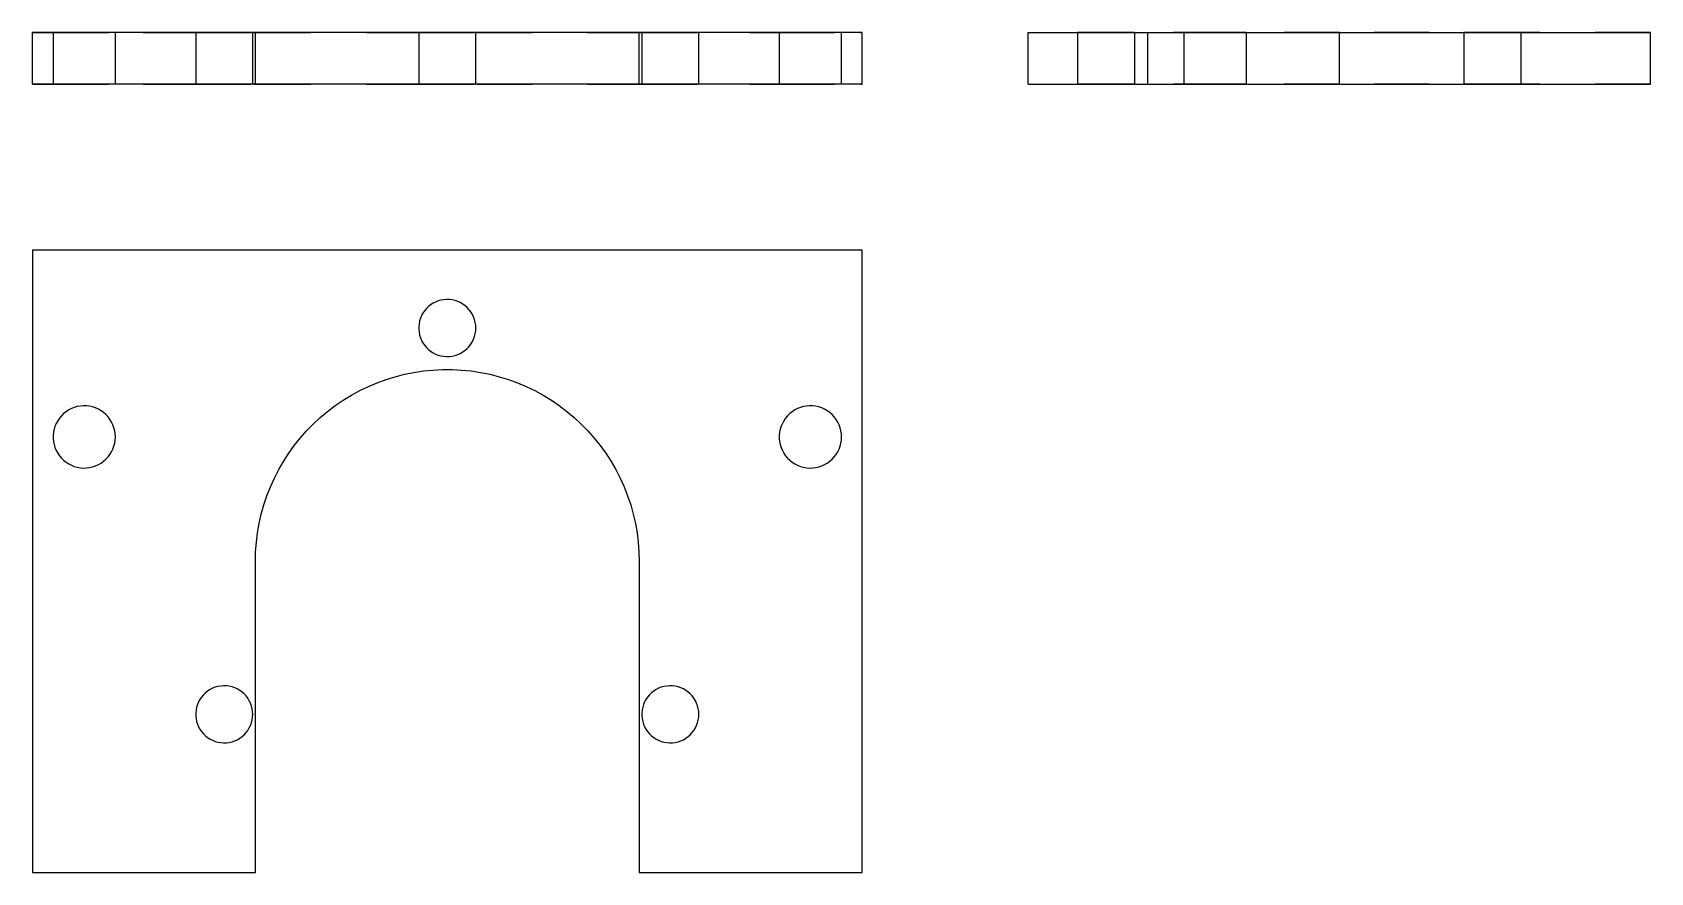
# Model space of a CAD drawing. Extents: x 0 to 2.92, y 0 to 1.52.
import ezdxf

# ---------------------------------------------------------------- set-up
doc = ezdxf.new("R2010")
doc.units = 0
doc.linetypes.add('HIDDEN', pattern=[0.075, 0.050025, -0.024975])
for name, color, linetype in [('FRONT', 7, 'CONTINUOUS'), ('FRONT_HID', 7, 'HIDDEN'), ('LEFT', 7, 'CONTINUOUS'), ('LEFT_HID', 7, 'HIDDEN'), ('TOP', 7, 'CONTINUOUS')]:
    doc.layers.add(name, color=color, linetype=linetype)

msp = doc.modelspace()

# ---------------------------------------------------------------- linework, layer by layer
at = {"layer": 'FRONT'}
for p, q in [((1.5, 1.51875), (0, 1.51875)), ((0, 1.425), (0, 1.51875)), ((1.5, 1.425), (1.5, 1.51875)), ((1.5, 1.425), (0, 1.425))]:
    msp.add_line(p, q, dxfattribs=at)
at = {"layer": 'FRONT_HID', "linetype": 'HIDDEN'}
for p, q in [((0, 1.51875), (0.403125, 1.51875)), ((0.15, 1.51875), (0.0375, 1.51875)), ((0.0375, 1.51875), (0.15, 1.51875)), ((0.0375, 1.51875), (0.0375, 1.425)), ((0.15, 1.425), (0.15, 1.51875)), ((0.398438, 1.51875), (0.295312, 1.51875)), ((0.295312, 1.51875), (0.398438, 1.51875)), ((0.295312, 1.51875), (0.295312, 1.425)), ((0.398438, 1.425), (0.398438, 1.51875)), ((0.403125, 1.425), (0.403125, 1.51875)), ((0.403125, 1.425), (0.403125, 1.51875)), ((0.403125, 1.51875), (1.096875, 1.51875)), ((0.801563, 1.51875), (0.698438, 1.51875)), ((0.698438, 1.51875), (0.801563, 1.51875)), ((0.698438, 1.51875), (0.698438, 1.425)), ((0.801562, 1.425), (0.801562, 1.51875)), ((1.096875, 1.425), (1.096875, 1.51875)), ((1.096875, 1.425), (1.096875, 1.51875)), ((1.096875, 1.51875), (1.5, 1.51875)), ((1.204687, 1.51875), (1.101562, 1.51875)), ((1.101562, 1.51875), (1.204687, 1.51875)), ((1.101562, 1.51875), (1.101562, 1.425)), ((1.204687, 1.425), (1.204687, 1.51875)), ((1.4625, 1.51875), (1.35, 1.51875)), ((1.35, 1.51875), (1.4625, 1.51875)), ((1.35, 1.51875), (1.35, 1.425)), ((1.4625, 1.425), (1.4625, 1.51875)), ((0, 1.425), (0.403125, 1.425)), ((0.15, 1.425), (0.0375, 1.425)), ((0.0375, 1.425), (0.15, 1.425)), ((0.398438, 1.425), (0.295312, 1.425)), ((0.295312, 1.425), (0.398438, 1.425)), ((0.403125, 1.425), (1.096875, 1.425)), ((0.801563, 1.425), (0.698438, 1.425)), ((0.698438, 1.425), (0.801563, 1.425)), ((1.096875, 1.425), (1.5, 1.425)), ((1.204687, 1.425), (1.101562, 1.425)), ((1.101562, 1.425), (1.204687, 1.425)), ((1.4625, 1.425), (1.35, 1.425)), ((1.35, 1.425), (1.4625, 1.425))]:
    msp.add_line(p, q, dxfattribs=at)
at = {"layer": 'LEFT'}
for p, q in [((1.8, 1.425), (1.8, 1.51875)), ((1.8, 1.51875), (2.925, 1.51875)), ((2.925, 1.425), (2.925, 1.51875)), ((1.8, 1.425), (2.925, 1.425))]:
    msp.add_line(p, q, dxfattribs=at)
at = {"layer": 'LEFT_HID', "linetype": 'HIDDEN'}
for p, q in [((1.940625, 1.51875), (1.889063, 1.51875)), ((1.889063, 1.51875), (1.992188, 1.51875)), ((1.889063, 1.51875), (1.889063, 1.425)), ((1.992188, 1.51875), (1.940625, 1.51875)), ((1.992188, 1.51875), (1.992188, 1.425)), ((2.3625, 1.51875), (2.015625, 1.51875)), ((2.015625, 1.51875), (2.3625, 1.51875)), ((2.015625, 1.51875), (2.015625, 1.425)), ((2.1375, 1.51875), (2.08125, 1.51875)), ((2.08125, 1.51875), (2.19375, 1.51875)), ((2.1375, 1.51875), (2.08125, 1.51875)), ((2.08125, 1.51875), (2.19375, 1.51875)), ((2.08125, 1.51875), (2.08125, 1.425)), ((2.08125, 1.51875), (2.08125, 1.425)), ((2.19375, 1.51875), (2.1375, 1.51875)), ((2.19375, 1.51875), (2.1375, 1.51875)), ((2.19375, 1.51875), (2.19375, 1.425)), ((2.19375, 1.51875), (2.19375, 1.425)), ((2.925, 1.51875), (2.3625, 1.51875)), ((2.3625, 1.51875), (2.925, 1.51875)), ((2.3625, 1.425), (2.3625, 1.51875)), ((2.3625, 1.425), (2.3625, 1.51875)), ((2.638858, 1.51875), (2.587295, 1.51875)), ((2.587295, 1.51875), (2.69042, 1.51875)), ((2.638858, 1.51875), (2.587295, 1.51875)), ((2.587295, 1.51875), (2.69042, 1.51875)), ((2.587295, 1.51875), (2.587295, 1.425)), ((2.587295, 1.51875), (2.587295, 1.425)), ((2.69042, 1.51875), (2.638858, 1.51875)), ((2.69042, 1.51875), (2.638858, 1.51875)), ((2.69042, 1.51875), (2.69042, 1.425)), ((2.69042, 1.51875), (2.69042, 1.425)), ((1.940625, 1.425), (1.889063, 1.425)), ((1.889063, 1.425), (1.992188, 1.425)), ((1.992188, 1.425), (1.940625, 1.425)), ((2.3625, 1.425), (2.015625, 1.425)), ((2.015625, 1.425), (2.3625, 1.425)), ((2.1375, 1.425), (2.08125, 1.425)), ((2.08125, 1.425), (2.19375, 1.425)), ((2.1375, 1.425), (2.08125, 1.425)), ((2.08125, 1.425), (2.19375, 1.425)), ((2.19375, 1.425), (2.1375, 1.425)), ((2.19375, 1.425), (2.1375, 1.425)), ((2.925, 1.425), (2.3625, 1.425)), ((2.3625, 1.425), (2.925, 1.425)), ((2.638858, 1.425), (2.587295, 1.425)), ((2.587295, 1.425), (2.69042, 1.425)), ((2.638858, 1.425), (2.587295, 1.425)), ((2.587295, 1.425), (2.69042, 1.425)), ((2.69042, 1.425), (2.638858, 1.425)), ((2.69042, 1.425), (2.638858, 1.425))]:
    msp.add_line(p, q, dxfattribs=at)
at = {"layer": 'TOP'}
for p, q in [((1.5, 1.125), (0, 1.125)), ((0, 1.125), (0, 0)), ((1.5, 0), (1.5, 1.125)), ((0.719901, 1.026241), (0.715882, 1.023036)), ((0.724219, 1.029029), (0.719901, 1.026241)), ((0.728793, 1.031375), (0.724219, 1.029029)), ((0.733578, 1.033253), (0.728793, 1.031375)), ((0.738526, 1.034645), (0.733578, 1.033253)), ((0.743589, 1.035537), (0.738526, 1.034645)), ((0.748715, 1.035921), (0.743589, 1.035537)), ((0.753853, 1.035793), (0.748715, 1.035921)), ((0.758954, 1.035154), (0.753853, 1.035793)), ((0.763965, 1.03401), (0.758954, 1.035154)), ((0.768838, 1.032373), (0.763965, 1.03401)), ((0.773523, 1.030259), (0.768838, 1.032373)), ((0.777975, 1.027689), (0.773523, 1.030259)), ((0.782149, 1.024688), (0.777975, 1.027689)), ((0.786003, 1.021287), (0.782149, 1.024688)), ((0.700032, 0.997098), (0.699013, 0.99206)), ((0.701547, 1.00201), (0.700032, 0.997098)), ((0.703544, 1.006747), (0.701547, 1.00201)), ((0.706002, 1.011262), (0.703544, 1.006747)), ((0.708898, 1.015509), (0.706002, 1.011262)), ((0.712202, 1.019446), (0.708898, 1.015509)), ((0.715882, 1.023036), (0.712202, 1.019446)), ((0.789499, 1.017519), (0.786003, 1.021287)), ((0.792603, 1.013421), (0.789499, 1.017519)), ((0.795283, 1.009035), (0.792603, 1.013421)), ((0.797514, 1.004404), (0.795283, 1.009035)), ((0.799272, 0.999573), (0.797514, 1.004404)), ((0.80054, 0.994592), (0.799272, 0.999573)), ((0.801306, 0.989509), (0.80054, 0.994592)), ((0.699013, 0.99206), (0.698502, 0.986945)), ((0.698502, 0.986945), (0.698502, 0.981805)), ((0.698502, 0.981805), (0.699013, 0.97669)), ((0.699013, 0.97669), (0.700032, 0.971652)), ((0.700032, 0.971652), (0.701547, 0.96674)), ((0.701547, 0.96674), (0.703544, 0.962003)), ((0.797514, 0.964346), (0.799272, 0.969177)), ((0.799272, 0.969177), (0.80054, 0.974158)), ((0.80054, 0.974158), (0.801306, 0.979241)), ((0.801563, 0.984375), (0.801306, 0.989509)), ((0.801306, 0.979241), (0.801563, 0.984375)), ((0.703544, 0.962003), (0.706002, 0.957488)), ((0.706002, 0.957488), (0.708898, 0.953241)), ((0.708898, 0.953241), (0.712202, 0.949304)), ((0.712202, 0.949304), (0.715882, 0.945714)), ((0.715882, 0.945714), (0.719901, 0.942509)), ((0.719901, 0.942509), (0.724219, 0.939721)), ((0.724219, 0.939721), (0.728793, 0.937375)), ((0.728793, 0.937375), (0.733578, 0.935497)), ((0.763965, 0.93474), (0.768838, 0.936377)), ((0.768838, 0.936377), (0.773523, 0.938491)), ((0.773523, 0.938491), (0.777975, 0.941061)), ((0.777975, 0.941061), (0.782149, 0.944062)), ((0.782149, 0.944062), (0.786003, 0.947463)), ((0.786003, 0.947463), (0.789499, 0.951231)), ((0.789499, 0.951231), (0.792603, 0.955329)), ((0.792603, 0.955329), (0.795283, 0.959715)), ((0.795283, 0.959715), (0.797514, 0.964346)), ((0.706868, 0.906683), (0.724078, 0.908405)), ((0.724078, 0.908405), (0.741352, 0.909267)), ((0.733578, 0.935497), (0.738526, 0.934105)), ((0.738526, 0.934105), (0.743589, 0.933213)), ((0.741352, 0.909267), (0.758648, 0.909267)), ((0.743589, 0.933213), (0.748715, 0.932829)), ((0.748715, 0.932829), (0.753853, 0.932957)), ((0.753853, 0.932957), (0.758954, 0.933596)), ((0.758648, 0.909267), (0.775922, 0.908405)), ((0.758954, 0.933596), (0.763965, 0.93474)), ((0.775922, 0.908405), (0.793132, 0.906683)), ((0.591752, 0.871174), (0.607335, 0.878679)), ((0.607335, 0.878679), (0.623272, 0.885397)), ((0.623272, 0.885397), (0.639525, 0.891312)), ((0.639525, 0.891312), (0.656052, 0.89641)), ((0.656052, 0.89641), (0.672813, 0.900678)), ((0.672813, 0.900678), (0.689766, 0.904105)), ((0.689766, 0.904105), (0.706868, 0.906683)), ((0.793132, 0.906683), (0.810234, 0.904105)), ((0.810234, 0.904105), (0.827187, 0.900678)), ((0.827187, 0.900678), (0.843948, 0.89641)), ((0.843948, 0.89641), (0.860475, 0.891312)), ((0.860475, 0.891312), (0.876728, 0.885397)), ((0.876728, 0.885397), (0.892665, 0.878679)), ((0.892665, 0.878679), (0.908248, 0.871174)), ((0.547514, 0.844141), (0.561804, 0.853884)), ((0.561804, 0.853884), (0.576563, 0.862903)), ((0.576563, 0.862903), (0.591752, 0.871174)), ((0.908248, 0.871174), (0.923438, 0.862903)), ((0.923438, 0.862903), (0.938196, 0.853884)), ((0.938196, 0.853884), (0.952486, 0.844141)), ((0.048911, 0.821464), (0.045752, 0.816831)), ((0.052516, 0.82576), (0.048911, 0.821464)), ((0.05653, 0.829675), (0.052516, 0.82576)), ((0.060914, 0.833172), (0.05653, 0.829675)), ((0.065625, 0.836214), (0.060914, 0.833172)), ((0.070615, 0.838772), (0.065625, 0.836214)), ((0.075835, 0.840821), (0.070615, 0.838772)), ((0.081233, 0.84234), (0.075835, 0.840821)), ((0.086756, 0.843313), (0.081233, 0.84234)), ((0.092348, 0.843733), (0.086756, 0.843313)), ((0.097954, 0.843593), (0.092348, 0.843733)), ((0.103518, 0.842895), (0.097954, 0.843593)), ((0.108985, 0.841648), (0.103518, 0.842895)), ((0.1143, 0.839862), (0.108985, 0.841648)), ((0.119412, 0.837555), (0.1143, 0.839862)), ((0.124268, 0.834751), (0.119412, 0.837555)), ((0.128821, 0.831478), (0.124268, 0.834751)), ((0.133026, 0.827768), (0.128821, 0.831478)), ((0.13684, 0.823657), (0.133026, 0.827768)), ((0.140226, 0.819187), (0.13684, 0.823657)), ((0.14315, 0.814402), (0.140226, 0.819187)), ((0.507799, 0.810816), (0.520478, 0.82258)), ((0.520478, 0.82258), (0.533727, 0.833698)), ((0.533727, 0.833698), (0.547514, 0.844141)), ((0.952486, 0.844141), (0.966273, 0.833698)), ((0.966273, 0.833698), (0.979522, 0.82258)), ((0.979522, 0.82258), (0.992201, 0.810816)), ((1.361411, 0.821464), (1.358252, 0.816831)), ((1.365016, 0.82576), (1.361411, 0.821464)), ((1.36903, 0.829675), (1.365016, 0.82576)), ((1.373414, 0.833172), (1.36903, 0.829675)), ((1.378125, 0.836214), (1.373414, 0.833172)), ((1.383115, 0.838772), (1.378125, 0.836214)), ((1.388335, 0.840821), (1.383115, 0.838772)), ((1.393733, 0.84234), (1.388335, 0.840821)), ((1.399256, 0.843313), (1.393733, 0.84234)), ((1.404848, 0.843733), (1.399256, 0.843313)), ((1.410454, 0.843593), (1.404848, 0.843733)), ((1.416018, 0.842895), (1.410454, 0.843593)), ((1.421485, 0.841648), (1.416018, 0.842895)), ((1.4268, 0.839862), (1.421485, 0.841648)), ((1.431912, 0.837555), (1.4268, 0.839862)), ((1.436768, 0.834751), (1.431912, 0.837555)), ((1.441321, 0.831478), (1.436768, 0.834751)), ((1.445526, 0.827768), (1.441321, 0.831478)), ((1.44934, 0.823657), (1.445526, 0.827768)), ((1.452726, 0.819187), (1.44934, 0.823657)), ((1.45565, 0.814402), (1.452726, 0.819187)), ((0.038128, 0.795884), (0.03757, 0.790304)), ((0.03757, 0.790304), (0.03757, 0.784696)), ((0.039239, 0.80138), (0.038128, 0.795884)), ((0.040892, 0.806739), (0.039239, 0.80138)), ((0.043071, 0.811906), (0.040892, 0.806739)), ((0.045752, 0.816831), (0.043071, 0.811906)), ((0.145583, 0.809349), (0.14315, 0.814402)), ((0.147501, 0.80408), (0.145583, 0.809349)), ((0.148885, 0.798646), (0.147501, 0.80408)), ((0.14972, 0.793101), (0.148885, 0.798646)), ((0.15, 0.7875), (0.14972, 0.793101)), ((0.484278, 0.785467), (0.495723, 0.798435)), ((0.495723, 0.798435), (0.507799, 0.810816)), ((0.992201, 0.810816), (1.004277, 0.798435)), ((1.004277, 0.798435), (1.015722, 0.785467)), ((1.350628, 0.795884), (1.35007, 0.790304)), ((1.35007, 0.790304), (1.35007, 0.784696)), ((1.351739, 0.80138), (1.350628, 0.795884)), ((1.353392, 0.806739), (1.351739, 0.80138)), ((1.355571, 0.811906), (1.353392, 0.806739)), ((1.358252, 0.816831), (1.355571, 0.811906)), ((1.458083, 0.809349), (1.45565, 0.814402)), ((1.460001, 0.80408), (1.458083, 0.809349)), ((1.461385, 0.798646), (1.460001, 0.80408)), ((1.46222, 0.793101), (1.461385, 0.798646)), ((1.4625, 0.7875), (1.46222, 0.793101)), ((0.03757, 0.784696), (0.038128, 0.779116)), ((0.038128, 0.779116), (0.039239, 0.77362)), ((0.039239, 0.77362), (0.040892, 0.768261)), ((0.040892, 0.768261), (0.043071, 0.763094)), ((0.043071, 0.763094), (0.045752, 0.758169)), ((0.140226, 0.755813), (0.14315, 0.760598)), ((0.14315, 0.760598), (0.145583, 0.765651)), ((0.145583, 0.765651), (0.147501, 0.77092)), ((0.147501, 0.77092), (0.148885, 0.776354)), ((0.148885, 0.776354), (0.14972, 0.781899)), ((0.14972, 0.781899), (0.15, 0.7875)), ((0.463398, 0.757902), (0.473495, 0.771945)), ((0.473495, 0.771945), (0.484278, 0.785467)), ((1.015722, 0.785467), (1.026505, 0.771945)), ((1.026505, 0.771945), (1.036602, 0.757902)), ((1.35007, 0.784696), (1.350628, 0.779116)), ((1.350628, 0.779116), (1.351739, 0.77362)), ((1.351739, 0.77362), (1.353392, 0.768261)), ((1.353392, 0.768261), (1.355571, 0.763094)), ((1.355571, 0.763094), (1.358252, 0.758169)), ((1.452726, 0.755813), (1.45565, 0.760598)), ((1.45565, 0.760598), (1.458083, 0.765651)), ((1.458083, 0.765651), (1.460001, 0.77092)), ((1.460001, 0.77092), (1.461385, 0.776354)), ((1.461385, 0.776354), (1.46222, 0.781899)), ((1.46222, 0.781899), (1.4625, 0.7875)), ((0.045752, 0.758169), (0.048911, 0.753536)), ((0.048911, 0.753536), (0.052516, 0.74924)), ((0.052516, 0.74924), (0.05653, 0.745325)), ((0.05653, 0.745325), (0.060914, 0.741828)), ((0.060914, 0.741828), (0.065625, 0.738786)), ((0.065625, 0.738786), (0.070615, 0.736228)), ((0.070615, 0.736228), (0.075835, 0.734179)), ((0.075835, 0.734179), (0.081233, 0.73266)), ((0.081233, 0.73266), (0.086756, 0.731687)), ((0.086756, 0.731687), (0.092348, 0.731267)), ((0.092348, 0.731267), (0.097954, 0.731407)), ((0.097954, 0.731407), (0.103518, 0.732105)), ((0.103518, 0.732105), (0.108985, 0.733352)), ((0.108985, 0.733352), (0.1143, 0.735138)), ((0.1143, 0.735138), (0.119412, 0.737445)), ((0.119412, 0.737445), (0.124268, 0.740249)), ((0.124268, 0.740249), (0.128821, 0.743522)), ((0.128821, 0.743522), (0.133026, 0.747232)), ((0.133026, 0.747232), (0.13684, 0.751343)), ((0.13684, 0.751343), (0.140226, 0.755813)), ((0.445367, 0.728394), (0.454015, 0.743373)), ((0.454015, 0.743373), (0.463398, 0.757902)), ((1.036602, 0.757902), (1.045985, 0.743373)), ((1.045985, 0.743373), (1.054633, 0.728394)), ((1.358252, 0.758169), (1.361411, 0.753536)), ((1.361411, 0.753536), (1.365016, 0.74924)), ((1.365016, 0.74924), (1.36903, 0.745325)), ((1.36903, 0.745325), (1.373414, 0.741828)), ((1.373414, 0.741828), (1.378125, 0.738786)), ((1.378125, 0.738786), (1.383115, 0.736228)), ((1.383115, 0.736228), (1.388335, 0.734179)), ((1.388335, 0.734179), (1.393733, 0.73266)), ((1.393733, 0.73266), (1.399256, 0.731687)), ((1.399256, 0.731687), (1.404848, 0.731267)), ((1.404848, 0.731267), (1.410454, 0.731407)), ((1.410454, 0.731407), (1.416018, 0.732105)), ((1.416018, 0.732105), (1.421485, 0.733352)), ((1.421485, 0.733352), (1.4268, 0.735138)), ((1.4268, 0.735138), (1.431912, 0.737445)), ((1.431912, 0.737445), (1.436768, 0.740249)), ((1.436768, 0.740249), (1.441321, 0.743522)), ((1.441321, 0.743522), (1.445526, 0.747232)), ((1.445526, 0.747232), (1.44934, 0.751343)), ((1.44934, 0.751343), (1.452726, 0.755813)), ((0.430363, 0.697238), (0.437476, 0.713003)), ((0.437476, 0.713003), (0.445367, 0.728394)), ((1.054633, 0.728394), (1.062524, 0.713003)), ((1.062524, 0.713003), (1.069637, 0.697238)), ((0.418536, 0.664743), (0.424044, 0.681138)), ((0.424044, 0.681138), (0.430363, 0.697238)), ((1.069637, 0.697238), (1.075956, 0.681138)), ((1.075956, 0.681138), (1.081464, 0.664743)), ((0.410003, 0.631232), (0.413851, 0.648094)), ((0.413851, 0.648094), (0.418536, 0.664743)), ((1.081464, 0.664743), (1.086149, 0.648094)), ((1.086149, 0.648094), (1.089997, 0.631232)), ((0.406999, 0.614199), (0.410003, 0.631232)), ((1.089997, 0.631232), (1.093001, 0.614199)), ((0.403556, 0.57979), (0.404849, 0.597038)), ((0.404849, 0.597038), (0.406999, 0.614199)), ((1.093001, 0.614199), (1.095151, 0.597038)), ((1.095151, 0.597038), (1.096444, 0.57979)), ((0.403125, 0.5625), (0.403556, 0.57979)), ((0.403125, 0), (0.403125, 0.5625)), ((1.096444, 0.57979), (1.096875, 0.5625)), ((1.096875, 0.5625), (1.096875, 0)), ((0.312757, 0.324803), (0.309077, 0.321213)), ((0.316776, 0.328008), (0.312757, 0.324803)), ((0.321094, 0.330796), (0.316776, 0.328008)), ((0.325668, 0.333142), (0.321094, 0.330796)), ((0.330453, 0.33502), (0.325668, 0.333142)), ((0.335401, 0.336412), (0.330453, 0.33502)), ((0.340464, 0.337304), (0.335401, 0.336412)), ((0.34559, 0.337689), (0.340464, 0.337304)), ((0.350728, 0.33756), (0.34559, 0.337689)), ((0.355829, 0.336921), (0.350728, 0.33756)), ((0.36084, 0.335777), (0.355829, 0.336921)), ((0.365713, 0.33414), (0.36084, 0.335777)), ((0.370398, 0.332026), (0.365713, 0.33414)), ((0.37485, 0.329456), (0.370398, 0.332026)), ((0.379024, 0.326455), (0.37485, 0.329456)), ((0.382878, 0.323054), (0.379024, 0.326455)), ((0.386374, 0.319286), (0.382878, 0.323054)), ((1.119007, 0.324803), (1.115327, 0.321213)), ((1.123026, 0.328008), (1.119007, 0.324803)), ((1.127344, 0.330796), (1.123026, 0.328008)), ((1.131918, 0.333142), (1.127344, 0.330796)), ((1.136703, 0.33502), (1.131918, 0.333142)), ((1.141651, 0.336412), (1.136703, 0.33502)), ((1.146714, 0.337304), (1.141651, 0.336412)), ((1.15184, 0.337689), (1.146714, 0.337304)), ((1.156978, 0.33756), (1.15184, 0.337689)), ((1.162079, 0.336921), (1.156978, 0.33756)), ((1.16709, 0.335777), (1.162079, 0.336921)), ((1.171963, 0.33414), (1.16709, 0.335777)), ((1.176648, 0.332026), (1.171963, 0.33414)), ((1.1811, 0.329456), (1.176648, 0.332026)), ((1.185274, 0.326455), (1.1811, 0.329456)), ((1.189128, 0.323054), (1.185274, 0.326455)), ((1.192624, 0.319286), (1.189128, 0.323054)), ((0.295888, 0.293827), (0.295377, 0.288712)), ((0.296907, 0.298865), (0.295888, 0.293827)), ((0.298422, 0.303777), (0.296907, 0.298865)), ((0.300419, 0.308514), (0.298422, 0.303777)), ((0.302877, 0.313029), (0.300419, 0.308514)), ((0.305773, 0.317276), (0.302877, 0.313029)), ((0.309077, 0.321213), (0.305773, 0.317276)), ((0.389478, 0.315188), (0.386374, 0.319286)), ((0.392158, 0.310802), (0.389478, 0.315188)), ((0.394389, 0.306171), (0.392158, 0.310802)), ((0.396147, 0.30134), (0.394389, 0.306171)), ((0.397415, 0.296359), (0.396147, 0.30134)), ((0.398181, 0.291276), (0.397415, 0.296359)), ((1.102138, 0.293827), (1.101627, 0.288712)), ((1.103157, 0.298865), (1.102138, 0.293827)), ((1.104672, 0.303777), (1.103157, 0.298865)), ((1.106669, 0.308514), (1.104672, 0.303777)), ((1.109127, 0.313029), (1.106669, 0.308514)), ((1.112023, 0.317276), (1.109127, 0.313029)), ((1.115327, 0.321213), (1.112023, 0.317276)), ((1.195728, 0.315188), (1.192624, 0.319286)), ((1.198408, 0.310802), (1.195728, 0.315188)), ((1.200639, 0.306171), (1.198408, 0.310802)), ((1.202397, 0.30134), (1.200639, 0.306171)), ((1.203665, 0.296359), (1.202397, 0.30134)), ((1.204431, 0.291276), (1.203665, 0.296359)), ((0.295377, 0.288712), (0.295377, 0.283572)), ((0.295377, 0.283572), (0.295888, 0.278457)), ((0.295888, 0.278457), (0.296907, 0.273419)), ((0.296907, 0.273419), (0.298422, 0.268507)), ((0.298422, 0.268507), (0.300419, 0.26377)), ((0.300419, 0.26377), (0.302877, 0.259256)), ((0.392158, 0.261482), (0.394389, 0.266113)), ((0.394389, 0.266113), (0.396147, 0.270944)), ((0.396147, 0.270944), (0.397415, 0.275925)), ((0.397415, 0.275925), (0.398181, 0.281008)), ((0.398438, 0.286142), (0.398181, 0.291276)), ((0.398181, 0.281008), (0.398438, 0.286142)), ((1.101627, 0.288712), (1.101627, 0.283572)), ((1.101627, 0.283572), (1.102138, 0.278457)), ((1.102138, 0.278457), (1.103157, 0.273419)), ((1.103157, 0.273419), (1.104672, 0.268507)), ((1.104672, 0.268507), (1.106669, 0.26377)), ((1.106669, 0.26377), (1.109127, 0.259256)), ((1.198408, 0.261482), (1.200639, 0.266113)), ((1.200639, 0.266113), (1.202397, 0.270944)), ((1.202397, 0.270944), (1.203665, 0.275925)), ((1.203665, 0.275925), (1.204431, 0.281008)), ((1.204688, 0.286142), (1.204431, 0.291276)), ((1.204431, 0.281008), (1.204688, 0.286142)), ((0.302877, 0.259256), (0.305773, 0.255008)), ((0.305773, 0.255008), (0.309077, 0.251071)), ((0.309077, 0.251071), (0.312757, 0.247481)), ((0.312757, 0.247481), (0.316776, 0.244277)), ((0.316776, 0.244277), (0.321094, 0.241488)), ((0.321094, 0.241488), (0.325668, 0.239143)), ((0.325668, 0.239143), (0.330453, 0.237265)), ((0.330453, 0.237265), (0.335401, 0.235872)), ((0.335401, 0.235872), (0.340464, 0.23498)), ((0.340464, 0.23498), (0.34559, 0.234596)), ((0.34559, 0.234596), (0.350728, 0.234724)), ((0.350728, 0.234724), (0.355829, 0.235363)), ((0.355829, 0.235363), (0.36084, 0.236507)), ((0.36084, 0.236507), (0.365713, 0.238144)), ((0.365713, 0.238144), (0.370398, 0.240258)), ((0.370398, 0.240258), (0.37485, 0.242828)), ((0.37485, 0.242828), (0.379024, 0.245829)), ((0.379024, 0.245829), (0.382878, 0.24923)), ((0.382878, 0.24923), (0.386374, 0.252998)), ((0.386374, 0.252998), (0.389478, 0.257096)), ((0.389478, 0.257096), (0.392158, 0.261482)), ((1.109127, 0.259256), (1.112023, 0.255008)), ((1.112023, 0.255008), (1.115327, 0.251071)), ((1.115327, 0.251071), (1.119007, 0.247481)), ((1.119007, 0.247481), (1.123026, 0.244277)), ((1.123026, 0.244277), (1.127344, 0.241488)), ((1.127344, 0.241488), (1.131918, 0.239143)), ((1.131918, 0.239143), (1.136703, 0.237265)), ((1.136703, 0.237265), (1.141651, 0.235872)), ((1.141651, 0.235872), (1.146714, 0.23498)), ((1.146714, 0.23498), (1.15184, 0.234596)), ((1.15184, 0.234596), (1.156978, 0.234724)), ((1.156978, 0.234724), (1.162079, 0.235363)), ((1.162079, 0.235363), (1.16709, 0.236507)), ((1.16709, 0.236507), (1.171963, 0.238144)), ((1.171963, 0.238144), (1.176648, 0.240258)), ((1.176648, 0.240258), (1.1811, 0.242828)), ((1.1811, 0.242828), (1.185274, 0.245829)), ((1.185274, 0.245829), (1.189128, 0.24923)), ((1.189128, 0.24923), (1.192624, 0.252998)), ((1.192624, 0.252998), (1.195728, 0.257096)), ((1.195728, 0.257096), (1.198408, 0.261482)), ((0, 0), (0.403125, 0)), ((1.096875, 0), (1.5, 0))]:
    msp.add_line(p, q, dxfattribs=at)

doc.saveas('drawing.dxf')
